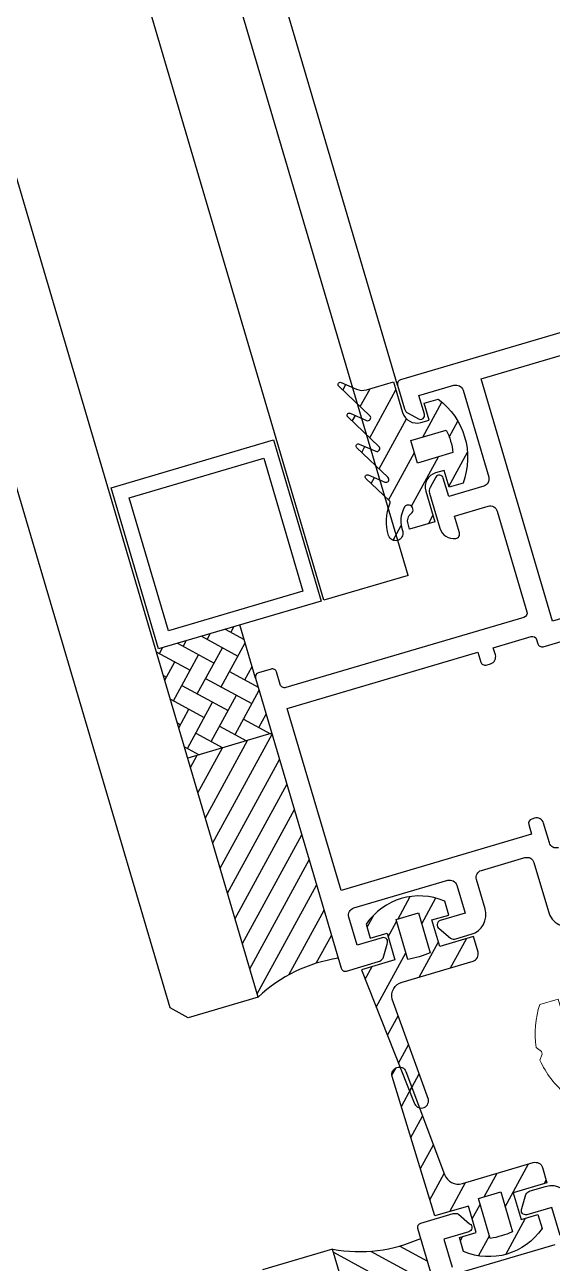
# Model space of a CAD drawing. Header units: millimetres. Extents: x 62878 to 70819, y -67946 to -61850.
# Drawn here: x 63635.52 to 63639.13, y -65456.36 to -65447.88 of the extents above; entities that cross this region are included whole.
import ezdxf

# ---------------------------------------------------------------- set-up
doc = ezdxf.new("R2010")
doc.units = ezdxf.units.MM
doc.layers.add('DOGRAMA', color=171, linetype='Continuous', lineweight=0)
doc.layers.add('DOĞRAMA-yeni', color=40, linetype='Continuous')
pattern_1 = [(61.42665841833924, (63682.0087451859, -65556.89228435309), (0.1394151397588898, -0.07592747398675415), [])]

# ---------------------------------------------------------------- blocks, each defined once
blk = doc.blocks.new('a2we')
at = {"lineweight": 5, "ltscale": 0.5}
for p, q in [((-196.0144480926461, -415.2868589025547), (-196.5925912144022, -417.2488821181558)), ((-196.0144480926461, -415.2868589025547), (-195.4639709594615, -417.7110762494052)), ((-197.5747968978259, -417.6063757508618), (-196.5747276986959, -417.2423803302317)), ((-196.5747276986959, -417.2423803302317), (-194.1582851917165, -418.2620245979042)), ((-194.1582851917165, -418.2620245979042), (-197.5747968978259, -417.6063757508618)), ((-195.1583543907882, -418.6260200186506), (-197.5747968978259, -417.6063757508618)), ((-196.8896500078097, -417.895480952812), (-197.0961171580722, -418.3448917148726)), ((-197.1143788935161, -419.7428166739272), (-197.1143788935161, -418.4283854465556)), ((-194.1582851917165, -418.2620245979042), (-195.1583543907882, -418.6260200186506)), ((-195.1583543907882, -418.6260200186506), (-194.9264251741961, -419.2953524503964)), ((-198.1144480926461, -420.1068120946153), (-197.1143788935161, -419.7428166739268)), ((-197.1143788935161, -419.7428166739268), (-193.9153324771005, -421.0399975355008)), ((-197.1143788935161, -419.7428166739268), (-193.9153324771005, -421.0399975355008)), ((-194.9154016761394, -420.634479622855), (-194.9154016761394, -419.3608343693425)), ((-194.9154016761721, -421.4039929561312), (-198.1144480926461, -420.1068120946153)), ((-193.9153324771005, -421.0399975355008), (-198.1144480926461, -420.1068120946153)), ((-197.1143788935161, -422.2969096404012), (-197.1143788935162, -420.512330007273)), ((-193.9153324771005, -421.0399975355008), (-194.9154016761721, -421.4039929561312)), ((-194.9154016761721, -423.1885725893157), (-194.9154016761721, -421.4039929561312)), ((-198.1144480926461, -422.6609050610894), (-197.1143788935161, -422.2969096404012)), ((-197.1143788935161, -422.2969096404012), (-193.9153324771005, -423.594090501975)), ((-197.1143788935161, -422.2969096404012), (-193.9153324771005, -423.594090501975)), ((-194.9154016761721, -423.9580859226053), (-198.1144480926461, -422.6609050610894)), ((-193.9153324771005, -423.594090501975), (-198.1144480926461, -422.6609050610894)), ((-197.1143788935161, -424.8510026068752), (-197.1143788935162, -423.0664229737469)), ((-193.9153324771005, -423.594090501975), (-194.9154016761721, -423.9580859226053)), ((-194.9154016761721, -425.7426655557898), (-194.9154016761721, -423.9580859226053)), ((-198.1144480926461, -425.2149980275636), (-197.1143788935161, -424.8510026068752)), ((-197.1143788935161, -424.8510026068752), (-193.9153324771005, -426.1481834684492)), ((-197.1143788935161, -424.8510026068752), (-193.9153324771005, -426.1481834684492)), ((-194.9154016761721, -426.5121788890793), (-198.1144480926461, -425.2149980275636)), ((-193.9153324771005, -426.1481834684492), (-198.1144480926461, -425.2149980275636)), ((-197.1143788935161, -427.3050955733496), (-197.1143788935162, -425.6205159402211)), ((-193.9153324771005, -426.1481834684492), (-194.9154016761721, -426.5121788890793)), ((-194.9154016761721, -428.1967585222638), (-194.9154016761721, -426.5121788890793)), ((-198.1144480926461, -427.669090994038), (-197.1143788935161, -427.3050955733496)), ((-197.1143788935161, -427.3050955733496), (-193.9153324771005, -428.6022764349236)), ((-197.1143788935161, -427.3050955733496), (-193.9153324771005, -428.6022764349236)), ((-194.9154016761721, -428.9662718555534), (-198.1144480926461, -427.669090994038)), ((-193.9153324771005, -428.6022764349236), (-198.1144480926461, -427.669090994038)), ((-197.1143788935161, -429.5591885398237), (-197.1143788935161, -428.0237477951896)), ((-193.9153324771005, -428.6022764349236), (-194.9154016761721, -428.9662718555534)), ((-194.9154016761721, -430.450851488738), (-194.9154016761721, -428.9662718555534)), ((-198.1144480926461, -429.9231839605702), (-197.1143788935161, -429.5591885398237)), ((-194.9154016761721, -431.2203648220857), (-198.1144480926461, -429.9231839605702)), ((-193.9153324771005, -430.8563694013976), (-198.1144480926461, -429.9231839605702)), ((-197.1143788935161, -429.5591885398237), (-193.9153324771005, -430.8563694013976)), ((-197.1143788935161, -429.5591885398237), (-193.9153324771005, -430.8563694013976)), ((-197.1143788935161, -431.8132815063559), (-197.1143788935161, -430.2778407616635)), ((-193.9153324771005, -430.8563694013976), (-194.9154016761721, -431.2203648220857)), ((-194.9154016761721, -432.7049444552304), (-194.9154016761721, -431.2203648220857)), ((-198.1144480926461, -432.177276926986), (-197.1143788935161, -431.8132815063559)), ((-194.9154016761721, -433.4744577885599), (-198.1144480926461, -432.177276926986)), ((-193.9153324771005, -433.1104623678716), (-198.1144480926461, -432.177276926986)), ((-197.1143788935161, -431.8132815063559), (-193.9153324771005, -433.1104623678716)), ((-197.1143788935161, -431.8132815063559), (-193.9153324771005, -433.1104623678716)), ((-197.1143788935161, -434.0673744728301), (-197.1143788935161, -432.5319337281958)), ((-193.9153324771005, -433.1104623678716), (-194.9154016761721, -433.4744577885599)), ((-198.1144480926461, -434.4313698935184), (-197.1143788935161, -434.0673744728301)), ((-197.1143788935161, -434.0673744728301), (-193.9153324771005, -435.364555334404)), ((-197.1143788935161, -434.0673744728301), (-193.9153324771005, -435.364555334404)), ((-194.9154016761721, -434.9590374217446), (-194.9154016761721, -433.4744577885599)), ((-194.9154016761721, -435.7285507550341), (-198.1144480926461, -434.4313698935184)), ((-193.9153324771005, -435.364555334404), (-198.1144480926461, -434.4313698935184)), ((-197.1143788935161, -436.3642339800811), (-197.1143788935161, -434.7860266946118)), ((-193.9153324771005, -435.364555334404), (-194.9154016761721, -435.7285507550341)), ((-194.9154016761721, -437.2558969289955), (-194.9154016761721, -435.7285507550341)), ((-198.1144480926461, -436.7282294008277), (-197.1143788935161, -436.3642339800811)), ((-194.9154016761721, -438.0254102623434), (-198.1144480926461, -436.7282294008277)), ((-193.9153324771005, -437.6614148416551), (-198.1144480926461, -436.7282294008277)), ((-197.1143788935161, -436.3642339800811), (-193.9153324771005, -437.6614148416551)), ((-197.1143788935161, -436.3642339800811), (-193.9153324771005, -437.6614148416551)), ((-197.1143788935161, -438.6610934873901), (-197.1143788935161, -437.1337473134849)), ((-193.9153324771005, -437.6614148416551), (-194.9154016761721, -438.0254102623434)), ((-194.9154016761721, -439.5527564362646), (-194.9154016761721, -438.0254102623434)), ((-198.1144480926461, -439.0250889080787), (-197.1143788935161, -438.6610934873901)), ((-194.9154016761721, -440.3222697695944), (-198.1144480926461, -439.0250889080787)), ((-193.9153324771005, -439.9582743489061), (-198.1144480926461, -439.0250889080787)), ((-197.1143788935161, -438.6610934873901), (-193.9153324771005, -439.9582743489061)), ((-197.1143788935161, -438.6610934873901), (-193.9153324771005, -439.9582743489061)), ((-197.1143788935161, -440.9579529946993), (-197.1143788935161, -439.430606820736)), ((-193.9153324771005, -439.9582743489061), (-194.9154016761721, -440.3222697695944)), ((-198.1144480926461, -441.3219484153295), (-197.1143788935161, -440.9579529946993)), ((-197.1143788935161, -440.9579529946993), (-193.9153324771005, -442.2551338562151)), ((-194.9154016761721, -441.849615943574), (-194.9154016761721, -440.3222697695944)), ((-194.9154016761721, -442.6191292769035), (-198.1144480926461, -441.3219484153295)), ((-193.9153324771005, -442.2551338562151), (-198.1144480926461, -441.3219484153295)), ((-197.1143788935161, -443.2537258831643), (-197.1143788935161, -441.7274663280053)), ((-193.9153324771005, -442.2551338562151), (-194.9154016761721, -442.6191292769035)), ((-194.9154016761721, -444.1453888320787), (-194.9154016761721, -442.6191292769035)), ((-198.1144480926461, -443.6177213039109), (-197.1143788935161, -443.2537258831643)), ((-194.9154016761721, -444.9149021654266), (-198.1144480926461, -443.6177213039109)), ((-193.9153324771005, -444.5509067447383), (-198.1144480926461, -443.6177213039109)), ((-197.1143788935161, -443.2537258831643), (-193.9153324771005, -444.5509067447383)), ((-197.1143788935161, -445.5538642814245), (-197.1143788935161, -444.0232392165685)), ((-193.9153324771005, -444.5509067447383), (-194.9154016761721, -444.9149021654266)), ((-194.9154016761721, -446.4455272302989), (-194.9154016761721, -444.9149021654266)), ((-198.1144480926461, -445.9178597020545), (-197.1143788935161, -445.5538642814245)), ((-193.9153324771005, -446.8510451429402), (-198.1144480926461, -445.9178597020545)), ((-194.9154016761721, -447.2150405636282), (-198.1144480926461, -445.9178597020545)), ((-197.1143788935161, -445.5538642814245), (-193.9153324771005, -446.8510451429402)), ((-197.1143788935161, -445.5538642814245), (-193.9153324771005, -446.8510451429402)), ((-197.1143788935161, -447.8540026795677), (-197.1143788935161, -446.3233776147298)), ((-193.9153324771005, -446.8510451429402), (-194.9154016761721, -447.2150405636282)), ((-197.1143788935161, -447.8540026795677), (-198.1144480926461, -448.2179981003141)), ((-193.9153324771005, -449.1511835411412), (-197.1143788935161, -447.8540026795677)), ((-194.9154016761721, -448.7456656284821), (-194.9154016761721, -447.2150405636282)), ((-194.9154016761721, -449.5151789618299), (-198.1144480926461, -448.2179981003141)), ((-198.1144480926461, -448.2179981003141), (-193.9153324771005, -449.1511835411412)), ((-197.1143788935161, -450.1541410778275), (-197.1143788935161, -448.6235160129718)), ((-193.9153324770423, -449.1511835411412), (-194.9154016761721, -449.5151789618299)), ((-194.9154016761723, -451.0458040266858), (-194.9154016761721, -449.5151789618299)), ((-198.1144480926461, -450.5181364984577), (-197.1143788935161, -450.1541410778275)), ((-197.1143788935161, -450.1541410778275), (-193.9153324770423, -451.4513219393434)), ((-194.9154016761721, -451.8153173600317), (-198.1144480926461, -450.5181364984577)), ((-193.9153324770423, -451.4513219393434), (-198.1144480926461, -450.5181364984577)), ((-197.1143788935161, -453.2868589025547), (-197.1143788935162, -450.9236544111328)), ((-193.9153324770423, -451.4513219393434), (-194.9154016761721, -451.8153173600317)), ((-194.9154016761721, -453.2868589025547), (-194.9154016761721, -451.8153173600317)), ((-192.7980524524961, -453.2868589025547), (-199.230843732796, -453.2868589025547)), ((-199.230843732796, -454.5827171301502), (-199.230843732796, -453.2868589025547)), ((-192.7980524524961, -454.5827171301502), (-192.7980524524961, -453.2868589025547))]:
    blk.add_line(p, q, dxfattribs=at)
blk.add_lwpolyline([(-196.4690204826777, -455.6637351848848), (-196.1125089353335, -455.3998333582319), (-195.9163872499585, -455.3998333582319), (-195.5598757026143, -455.6637351848848)], dxfattribs=at)
for centre, radius, start, end in [((-196.9143788935627, -418.4283854465556), 0.2, 155.3251238657465, 180), ((-195.115401676151, -419.3608343693425), 0.2, 0, 19.11162363728389), ((-195.6603624057317, -449.5292358589606), 6.187568978619671, 234.757305859688, 262.4904896380407), ((-196.3685337795604, -449.5292358589606), 6.187568978619673, 277.5095103619591, 305.2426941403116)]:
    blk.add_arc(centre, radius, start, end, dxfattribs=at)

msp = doc.modelspace()

# ---------------------------------------------------------------- hatches: boundary and pattern name
at = {"layer": 'DOGRAMA', "lineweight": -2}
h = msp.add_hatch(dxfattribs=at)
h.set_pattern_fill('ANSI31', color=256, scale=0.05, angle=433.5057849383392, style=0)
h.set_pattern_definition(pattern_1)
edge = h.paths.add_edge_path(flags=16)
edge.add_arc((63638.05481520439, -65450.84668726745), 0.3999999999295399, 4.889699378849514, 27.96361744452861, ccw=False)
edge.add_line((63638.45335945885, -65450.81259214783), (63638.21172377664, -65450.88383157954))
edge.add_line((63638.21172377664, -65450.88383157954), (63638.16647773299, -65450.73036237898))
edge.add_line((63638.16647773299, -65450.73036237898), (63638.40811341517, -65450.65912294727))
edge = h.paths.add_edge_path()
edge.add_arc((63638.05481520433, -65450.8466872675), 0.5000000000078614, -20.44323922906699, 53.296556062780894, ccw=False)
edge.add_line((63638.52332453775, -65451.02132690935), (63638.42740628739, -65451.04960568667))
edge.add_line((63638.42740628739, -65451.04960568667), (63638.39347175459, -65450.93450378621))
edge.add_line((63638.39347175459, -65450.93450378621), (63638.33592080438, -65450.95147105261))
edge.add_arc((63638.36419958171, -65451.04738930298), 0.1000000000001509, 106.4266584236094, 196.4266584236094)
edge.add_line((63638.26828133134, -65451.0756680803), (63638.3304946414, -65451.28668823109))
edge.add_line((63638.3304946414, -65451.28668823109), (63638.15784179075, -65451.33759003029))
edge.add_line((63638.15784179075, -65451.33759003029), (63638.14667750072, -65451.29972208587))
edge.add_arc((63638.20902436345, -65451.28134088062), 0.064999999990771, 128.0173229005277, 196.4266584150006, ccw=False)
edge.add_arc((63638.14885747278, -65451.20437874614), 0.0326894307357409, 308.0173229350045, 501.8569375627731)
edge.add_arc((63638.296592401, -65451.28227718069), 0.1992591642383968, 150.5104368984379, 200.7763440591119)
edge.add_arc((63638.06194748633, -65451.36583258788), 0.05002797727217808, -162.60118294773702, 14.912053347696201, ccw=False)
edge.add_arc((63638.32281246761, -65451.28427473185), 0.3233450412197454, 158.040995532149, 197.367305687083, ccw=False)
edge.add_arc((63638.0043765423, -65451.15588322585), 0.02000000001554059, 338.0409955453142, 406.4266584082554)
edge.add_line((63638.01816219289, -65451.14139337289), (63637.8587460404, -65450.98972479615))
edge.add_arc((63637.86908527832, -65450.97885740644), 0.01499999999522897, 66.42665846013938, 226.4266584540489, ccw=False)
edge.add_line((63637.8750841177, -65450.96510917289), (63637.98793293695, -65451.0143490945))
edge.add_arc((63637.99593138947, -65450.99601811644), 0.01999999999328864, 246.4266584402239, 406.4266584248247)
edge.add_line((63638.00971704003, -65450.9815282635), (63637.79653273029, -65450.77870464536))
edge.add_arc((63637.80687196821, -65450.76783725563), 0.01500000001078692, 66.426658456896, 226.4266584722269, ccw=False)
edge.add_line((63637.8128708076, -65450.75408902207), (63637.92571962681, -65450.80332894369))
edge.add_arc((63637.93371807937, -65450.78499796564), 0.01999999998783143, 246.4266583196927, 406.4266583364181)
edge.add_line((63637.94750372995, -65450.77050811272), (63637.73431942016, -65450.56768449453))
edge.add_arc((63637.74465865811, -65450.55681710482), 0.01500000001001836, 66.42665839483561, 226.4266583543515, ccw=False)
edge.add_line((63637.75065749751, -65450.54306887127), (63637.86350631677, -65450.5923087929))
edge.add_arc((63637.87150476929, -65450.57397781483), 0.01999999999328864, 246.4266584402239, 406.4266584248247)
edge.add_line((63637.88529041985, -65450.55948796189), (63637.67210611008, -65450.35666434372))
edge.add_arc((63637.68244534801, -65450.345796954), 0.01500000001053073, 66.42665844253781, 226.4266584329351, ccw=False)
edge.add_line((63637.68844418741, -65450.33204872043), (63637.79373524048, -65450.37799092206))
edge.add_arc((63637.83372750317, -65450.28633603167), 0.1000000000413736, 246.426658404376, 286.4266584033612)
edge.add_line((63637.86200628048, -65450.38225428209), (63638.04770686826, -65450.32750572747))
edge.add_line((63638.04770686826, -65450.32750572747), (63638.10992017834, -65450.53852587823))
edge.add_arc((63638.20583842871, -65450.5102471009), 0.1000000000022085, 196.426658427608, 286.4266584264291)
edge.add_line((63638.23411720604, -65450.60616535127), (63638.29166815626, -65450.5891980849))
edge.add_line((63638.29166815626, -65450.5891980849), (63638.25773362346, -65450.47409618445))
edge.add_line((63638.25773362346, -65450.47409618445), (63638.35365187386, -65450.44581740713))
h = msp.add_hatch(dxfattribs=at)
h.set_pattern_fill('AR-HBONE', color=256, scale=0.03, angle=433.5057849383392, style=0)
h.set_pattern_definition([(331.4266584183393, (63670.18562038919, -65437.9056057509), (0.1627786686581245, 0.04799067648917342), [0.359999999999998, -0.1199999999999995]), (61.42665841833924, (63670.29100506181, -65437.96299974699), (0.1627786686581245, 0.04799067648917342), [0.359999999999998, -0.1199999999999996])])
h.paths.add_polyline_path([(63637.06643781121, -65452.23276451243), (63636.99574086791, -65451.99296888649), (63636.42023136572, -65452.1626415504), (63636.63896143961, -65452.90454795427), (63637.2144709417, -65452.73487529036)])
h = msp.add_hatch(dxfattribs=at)
h.set_pattern_fill('ANSI31', color=256, scale=0.03999999999999999, angle=433.5057849383392, style=0)
h.set_pattern_definition([(61.42665841833924, (63687.74933698103, -65576.36368917761), (0.1115321118071118, -0.06074197918940329), [])])
h.paths.add_polyline_path([(63637.26629051085, -65453.0078871791, 0.4142135623420975), (63637.30044469346, -65453.02648803421), (63637.66877576802, -65454.27582324522, 0.1532309010706403), (63637.12154504313, -65454.54141415945), (63636.71715852756, -65453.16978317923)])
h.paths.add_polyline_path([(63637.2144709417, -65452.73487529036), (63637.28489136596, -65452.9737329965, 0.4142135623575963), (63637.26629051085, -65453.0078871791), (63636.71715852756, -65453.16978317923), (63636.63896143961, -65452.90454795427)])
h = msp.add_hatch(dxfattribs=at)
h.set_pattern_fill('ANSI31', color=256, scale=0.05, angle=433.5057849383392, style=0)
h.set_pattern_definition(pattern_1)
edge = h.paths.add_edge_path(flags=16)
edge.add_arc((63638.03456647367, -65453.62466370964), 0.6682513994679053, 279.5509792097253, 293.30233763991384, ccw=False)
edge.add_line((63638.14544614928, -65454.28365204825), (63638.06479674443, -65454.01009885583))
edge.add_line((63638.06479674443, -65454.01009885583), (63638.21826594501, -65453.96485281212))
edge.add_line((63638.21826594501, -65453.96485281212), (63638.29891534991, -65454.23840600452))
edge = h.paths.add_edge_path()
edge.add_line((63638.62585668424, -65454.23344259203), (63638.59475002922, -65454.12793251664))
edge.add_line((63638.59475002922, -65454.12793251664), (63638.36454622829, -65454.1958015822))
edge.add_line((63638.36454622829, -65454.1958015822), (63638.31081655145, -65454.0135569065))
edge.add_line((63638.31081655145, -65454.0135569065), (63638.4259184519, -65453.97962237371))
edge.add_line((63638.4259184519, -65453.97962237371), (63638.39763967459, -65453.88370412333))
edge.add_arc((63638.22578199198, -65454.2909251161), 0.4420000000173274, 67.11901030388934, 145.7343065359912)
edge.add_line((63637.86049747252, -65454.04206527633), (63637.88877624984, -65454.1379835267))
edge.add_line((63637.88877624984, -65454.1379835267), (63638.00387815027, -65454.10404899392))
edge.add_line((63638.00387815027, -65454.10404899392), (63638.05760782716, -65454.2862936696))
edge.add_line((63638.05760782716, -65454.2862936696), (63637.82740402628, -65454.35416273518))
edge.add_line((63637.82740402628, -65454.35416273518), (63638.18945124864, -65455.26602275278))
edge.add_arc((63638.23741037383, -65455.25188336412), 0.05000000001157269, 196.4266584240713, 369.7168216158004)
edge.add_line((63638.28669307181, -65455.24344442574), (63638.03742445338, -65454.55680796401))
edge.add_arc((63638.13491926919, -65454.53456474272), 0.1000000000169092, 106.42665840807669, 192.851928839621, ccw=False)
edge.add_line((63638.10664049189, -65454.43864649233), (63638.59203694772, -65454.29554110589))
edge.add_arc((63638.57789755904, -65454.2475819807), 0.05000000001363024, 286.4266584320687, 376.4266584320687)
h = msp.add_hatch(dxfattribs=at)
h.set_pattern_fill('ANSI31', color=256, scale=0.05, angle=433.5057849383392, style=0)
h.set_pattern_definition(pattern_1)
edge = h.paths.add_edge_path(flags=16)
edge.add_arc((63638.59813091682, -65455.53620729432), 0.6682513991995808, 279.5509792161195, 293.30233764642674, ccw=False)
edge.add_line((63638.70901059247, -65456.19519563265), (63638.62836118753, -65455.92164244024))
edge.add_line((63638.62836118753, -65455.92164244024), (63638.78183038813, -65455.87639639655))
edge.add_line((63638.78183038813, -65455.87639639655), (63638.86247979303, -65456.14994958891))
edge = h.paths.add_edge_path()
edge.add_line((63639.06614576745, -65455.70916970882), (63639.09725242251, -65455.81467978422))
edge.add_line((63639.09725242251, -65455.81467978422), (63638.86704862164, -65455.88254884978))
edge.add_line((63638.86704862164, -65455.88254884978), (63638.92077829854, -65456.06479352548))
edge.add_line((63638.92077829854, -65456.06479352548), (63639.03588019896, -65456.03085899272))
edge.add_line((63639.03588019896, -65456.03085899272), (63639.06415897626, -65456.12677724309))
edge.add_arc((63638.69887445682, -65455.8779174033), 0.4420000000072744, 247.1190103001823, 325.73430653205963, ccw=False)
edge.add_line((63638.52701677419, -65456.28513839604), (63638.4987379969, -65456.18922014569))
edge.add_line((63638.4987379969, -65456.18922014569), (63638.61383989733, -65456.15528561291))
edge.add_line((63638.61383989733, -65456.15528561291), (63638.56011022045, -65455.9730409372))
edge.add_line((63638.56011022045, -65455.9730409372), (63638.32990641957, -65456.04091000278))
edge.add_line((63638.32990641957, -65456.04091000278), (63638.03863516804, -65455.08480499878))
edge.add_arc((63638.08659429323, -65455.07066561012), 0.05000000000253616, 23.136495220401002, 196.4266584184318, ccw=False)
edge.add_line((63638.13257286359, -65455.05101946372), (63638.39640358689, -65455.75674139909))
edge.add_arc((63638.4903720204, -65455.72253710835), 0.1000000000077292, 200.0013879979842, 286.4266584304278)
edge.add_line((63638.51865079774, -65455.81845535872), (63639.00404725361, -65455.6753499723))
edge.add_arc((63639.01818664227, -65455.72330909748), 0.04999999999555719, 16.42665842078958, 106.42665842078961, ccw=False)
h = msp.add_hatch(dxfattribs=at)
h.set_pattern_fill('ANSI31', color=256, scale=0.03999999999999999, angle=433.5057849383392, style=0)
h.set_pattern_definition([(331.4266584183393, (63614.07366830956, -65326.46458092998), (0.06074197918940329, 0.1115321118071118), [])])
h.paths.add_polyline_path([(63638.58408153377, -65457.47767764622, -0.4142135623420975), (63638.60268238887, -65457.4435234636), (63638.23435131431, -65456.19418825257, -0.1532309010706403), (63637.63056303489, -65456.26794266612), (63638.03494955047, -65457.63957364633)])
h.paths.add_polyline_path([(63638.68865614066, -65457.73513620743), (63638.6182357164, -65457.49627850132, -0.4142135623575963), (63638.58408153377, -65457.47767764622), (63638.03494955047, -65457.63957364633), (63638.11314663848, -65457.90480887135)])

# ---------------------------------------------------------------- linework, layer by layer
for p, q in [((63637.12154504313, -65454.54141415948), (63611.23703876053, -65366.74424646371)), ((63636.51775676363, -65454.61516857303), (63610.68980803566, -65367.00983737793)), ((63638.14675987236, -65451.65362355868), (63613.66488094455, -65368.61400108109)), ((63637.57125037014, -65451.82329622259), (63613.08937144245, -65368.78367374497)), ((63638.07537415153, -65450.35062544707), (63614.3117761676, -65369.74732652884)), ((63638.14675987236, -65451.65362355868), (63637.57125037014, -65451.82329622259)), ((63637.10320022172, -65452.35745823786), (63636.99574086793, -65451.99296888651)), ((63637.2144709417, -65452.73487529036), (63636.63896143961, -65452.90454795427)), ((63637.2144709417, -65452.73487529036), (63636.63896143961, -65452.90454795427)), ((63637.12154504313, -65454.54141415945), (63636.64195379131, -65454.68280804603)), ((63636.64195379134, -65454.68280804604), (63636.51775676363, -65454.61516857303))]:
    msp.add_line(p, q, dxfattribs=at)
at = {"layer": 'DOGRAMA', "lineweight": -2, "ltscale": 0.5}
for points in [[(63641.17464183023, -65449.4056175869), (63638.09566599343, -65450.31336633877, 0.4142135623730951), (63638.07537415153, -65450.35062544707), (63638.12324729365, -65450.51300545315, 0.1991096956269791), (63638.14729586512, -65450.54276971375), (63638.2181751088, -65450.58137156103, 0.6680969080520953), (63638.25882868461, -65450.54853491724), (63638.22158270702, -65450.42220098969), (63638.46137833291, -65450.3515040464, -0.4142135623730951), (63638.52347684679, -65450.38532378293), (63638.69880526614, -65450.98001693521, -0.4142135623730951), (63638.66498552961, -65451.04211544905), (63638.42518990373, -65451.11281239233), (63638.38794109818, -65450.98646887293, 0.6680969080520438), (63638.33597601146, -65450.98093821657), (63638.29737416418, -65451.05181746026, 0.1989616347782854), (63638.29332151615, -65451.08987699445), (63638.36402128737, -65451.32968221221, 0.3728392455561729), (63638.47422509225, -65451.40037575753, 0.4568501953068724), (63638.49871472471, -65451.36219984329), (63638.46478019191, -65451.24709794285), (63638.69498399283, -65451.17922887728, -0.4142135623730951), (63638.75708250667, -65451.21304861382), (63638.96068970332, -65451.90366001644, -0.4142135623730951), (63638.94039786139, -65451.94091912475), (63637.30978760517, -65452.42165833915, -0.4142135623730951), (63637.2725284969, -65452.4013664972), (63637.24707759724, -65452.31504007189, 0.4142135623730951), (63637.20981848898, -65452.29474822998), (63637.12349206364, -65452.32019912956, 0.4142135623730951), (63637.10320022172, -65452.35745823786), (63637.68857091218, -65454.34296602047, 0.4142135623730951), (63637.72583002044, -65454.36325786238), (63637.94576097674, -65454.29841745387, 0.1989616347783402), (63637.9755348292, -65454.27436605452), (63638.00367120674, -65454.17835030865, 0.6680475602943508), (63637.9688357921, -65454.13523132917), (63637.79851375495, -65454.18544595406), (63637.74195620031, -65453.99360945333, -0.4142135623730951), (63637.77577593683, -65453.93151093947), (63638.41842821427, -65453.74204313148, -0.4142135623730951), (63638.48052672815, -65453.77586286799), (63638.53708428279, -65453.9676993687), (63638.36676224559, -65454.01791399362, 0.6680475602943992), (63638.36088995473, -65454.07303448614), (63638.43662345055, -65454.13842714411, 0.1991096956271691), (63638.47467339288, -65454.14248261999), (63638.57950244874, -65454.11157674427, 0.4142135623730951), (63638.674197711, -65453.93770090552), (63638.61481227866, -65453.73627257973, -0.4142135623730951), (63638.64863201518, -65453.67417406589), (63638.94597859131, -65453.58650985622, -0.4142135623730951), (63639.00807710515, -65453.62032959277), (63639.10705282576, -65453.95604346904, 0.4142135623730951), (63639.2933483673, -65454.05750267862)], [(63641.40810153087, -65449.53718026828, -0.2621398995659221), (63641.6613414181, -65449.78340524042), (63642.03744915642, -65451.05911797028, -0.4142135623730951), (63642.0036294199, -65451.12121648414), (63641.85016021931, -65451.16646252784), (63641.83602083065, -65451.11850340267, 0.4142135623730951), (63641.77392231677, -65451.08468366615), (63641.75473866675, -65451.0903394216, 0.4142135623730951), (63641.73444682481, -65451.1275985299), (63641.75424196895, -65451.19474130515), (63639.13567373393, -65451.96675192589), (63638.64645088635, -65450.30736619455), (63641.26501912141, -65449.53535557381), (63641.28481426551, -65449.60249834906, 0.4142135623730951), (63641.32207337381, -65449.622790191), (63641.34125702389, -65449.61713443551, 0.3618128521052944), (63641.37684466344, -65449.56395777578)], [(63639.18749616105, -65456.17381912719), (63639.13093860642, -65455.98198262646), (63638.96061656922, -65456.03219725132, -0.6680475602943992), (63638.92578115466, -65455.98907827189), (63638.95392712399, -65455.89305969809, -0.1991096956271691), (63638.98369138459, -65455.86901112662), (63639.08852044045, -65455.83810525089, -0.4142135623730951), (63639.26239627919, -65455.93280051318)], [(63638.79992686067, -65458.11255325994), (63638.21455617024, -65456.12704547732, -0.4142135623730951), (63638.23484801219, -65456.08978636902), (63638.45477896847, -65456.02494596048, -0.1989616347783402), (63638.49283850265, -65456.02899860853), (63638.56856240663, -65456.09439409435, -0.6680475602943508), (63638.56269011576, -65456.14951458691), (63638.39236807859, -65456.19972921179), (63638.44892563322, -65456.39156571253, 0.4142135623730951)], [(63638.51102414702, -65456.42538544905), (63639.15367642454, -65456.23591764102, 0.4142135623730951)]]:
    msp.add_lwpolyline(points, format="xyb", dxfattribs=at)
at = {"layer": 'DOGRAMA', "lineweight": -2}
for points in [[(63638.35365187386, -65450.44581740713, -0.3333333333332296), (63638.52332453775, -65451.02132690935), (63638.42740628739, -65451.04960568667), (63638.39347175459, -65450.93450378621), (63638.33592080438, -65450.95147105261, 0.4142135623730951), (63638.26828133134, -65451.0756680803), (63638.3304946414, -65451.28668823109), (63638.15784179075, -65451.33759003029), (63638.14667750072, -65451.29972208587, -0.3076847592325949), (63638.16899088324, -65451.23013228309, 1.128701775595035), (63638.12314818196, -65451.18418886632, 0.2229122392588673), (63638.11029061962, -65451.35295858409, -0.9785310008372164), (63638.014208464, -65451.3807920082, -0.1732976222504512), (63638.02292557534, -65451.16336208767, 0.3075716929246892), (63638.01816219289, -65451.14139337289), (63637.8587460404, -65450.98972479615, -0.8390996311771624), (63637.8750841177, -65450.96510917289), (63637.98793293695, -65451.0143490945, 0.8390996311772869), (63638.00971704003, -65450.9815282635), (63637.79653273029, -65450.77870464536, -0.8390996311771624), (63637.8128708076, -65450.75408902207), (63637.92571962681, -65450.80332894369, 0.839099631177325), (63637.94750372995, -65450.77050811272), (63637.73431942016, -65450.56768449453, -0.8390996311769768), (63637.75065749751, -65450.54306887127), (63637.86350631677, -65450.5923087929, 0.8390996311770358), (63637.88529041985, -65450.55948796189), (63637.67210611008, -65450.35666434372, -0.8390996311781366), (63637.68844418741, -65450.33204872043), (63637.79373524048, -65450.37799092206, 0.1763269807084491), (63637.86200628048, -65450.38225428209), (63638.04770686826, -65450.32750572747), (63638.10992017834, -65450.53852587823, 0.4142135623728453), (63638.23411720604, -65450.60616535127), (63638.29166815626, -65450.5891980849), (63638.25773362346, -65450.47409618445)], [(63638.40811341517, -65450.65912294727, -0.1010205144335734), (63638.45335945885, -65450.81259214783), (63638.21172377664, -65450.88383157954), (63638.16647773299, -65450.73036237898)], [(63638.40811341517, -65450.65912294727, -0.1010205144335734), (63638.45335945885, -65450.81259214783), (63638.2117237767, -65450.88383157954), (63638.16647773299, -65450.73036237898)], [(63638.62585668424, -65454.23344259203), (63638.59475002922, -65454.12793251664), (63638.36454622829, -65454.1958015822), (63638.31081655145, -65454.0135569065), (63638.4259184519, -65453.97962237371), (63638.39763967459, -65453.88370412333, 0.3571428571427583), (63637.86049747252, -65454.04206527633), (63637.88877624984, -65454.1379835267), (63638.00387815027, -65454.10404899392), (63638.05760782716, -65454.2862936696), (63637.82740402628, -65454.35416273518), (63638.18945124864, -65455.26602275278, 0.9430953754055073), (63638.28669307181, -65455.24344442574), (63638.03742445338, -65454.55680796401, -0.3960555621610378), (63638.10664049189, -65454.43864649233), (63638.59203694772, -65454.29554110589, 0.4142135623731011)], [(63638.29891534991, -65454.23840600452, -0.0600737299861167), (63638.14544614928, -65454.28365204825), (63638.06479674443, -65454.01009885583), (63638.21826594501, -65453.96485281212)], [(63639.06614576745, -65455.70916970882), (63639.09725242251, -65455.81467978422), (63638.86704862164, -65455.88254884978), (63638.92077829854, -65456.06479352548), (63639.03588019896, -65456.03085899272), (63639.06415897626, -65456.12677724309, -0.3571428571427583), (63638.52701677419, -65456.28513839604), (63638.4987379969, -65456.18922014569), (63638.61383989733, -65456.15528561291), (63638.56011022045, -65455.9730409372), (63638.32990641957, -65456.04091000278), (63638.03863516804, -65455.08480499878, -0.9430953754055073), (63638.13257286359, -65455.05101946372), (63638.39640358689, -65455.75674139909, 0.3960555621610378), (63638.51865079774, -65455.81845535872), (63639.00404725361, -65455.6753499723, -0.4142135623731011)], [(63638.86247979303, -65456.14994958891, -0.0600737299861167), (63638.70901059247, -65456.19519563265), (63638.62836118753, -65455.92164244024), (63638.78183038813, -65455.87639639655)]]:
    msp.add_lwpolyline(points, format="xyb", close=True, dxfattribs=at)
for points in [[(63636.4394150158, -65452.15698579492), (63636.11420907668, -65451.05392591572), (63637.22686078095, -65450.72589209885), (63637.55206672007, -65451.82895197807)], [(63636.50705448885, -65452.03278876725), (63636.23840610435, -65451.12156538876), (63637.15922130788, -65450.85008912651), (63637.42786969239, -65451.76131250501)]]:
    msp.add_lwpolyline(points, close=True, dxfattribs=at)
at = {"layer": 'DOGRAMA', "linetype": 'ByBlock', "lineweight": -2}
msp.add_lwpolyline([(63639.17618239221, -65453.51864079069, -0.4142135623730951), (63639.11408387834, -65453.48482105412), (63639.07449359009, -65453.35053550363, 0.4142135623730951), (63639.01239507626, -65453.3167157671), (63638.9932114262, -65453.32237152258, 0.4142135623730951), (63638.97291958428, -65453.35963063086), (63638.99271472843, -65453.42677340613), (63637.68822652339, -65453.81136477762), (63637.32060241831, -65452.56442752284), (63638.6250906233, -65452.17983615136), (63638.64488576737, -65452.24697892659, 0.4142135623730951), (63638.68214487573, -65452.2672707685), (63638.71092035081, -65452.25878713533, 0.4142135623730951), (63638.74474008737, -65452.19668862148), (63638.73060069871, -65452.14872949632), (63638.98957997465, -65452.07237679753, -0.4142135623730951), (63639.026839083, -65452.09266863947), (63639.03532271616, -65452.12144411457, 0.4142135623730951), (63639.07258182449, -65452.14173595649), (63639.41788752583, -65452.03993235815, -0.4142135623730951)], format="xyb", dxfattribs=at)
at = {"layer": 'DOGRAMA', "lineweight": -2}
for centre, start, end in [((63637.81830435867, -65455.28047598264), 98.46553511375126, 133.3124261373018), ((63637.81495039094, -65455.26909972294), 259.5408907001681, 294.3877817226763)]:
    msp.add_arc(centre, 1.015719411173231, start, end, dxfattribs=at)
at = {"layer": 'DOĞRAMA-yeni', "color": 122, "lineweight": -2}
for p, q in [((63637.63056303486, -65456.26794266612), (63637.15097178302, -65456.40933655271)), ((63662.61799970202, -65541.02235688608), (63637.63056303487, -65456.26794266611))]:
    msp.add_line(p, q, dxfattribs=at)

# ---------------------------------------------------------------- block references
at = {"layer": 'DOGRAMA', "linetype": 'ByBlock', "lineweight": -2, "xscale": -0.09999999999204405, "yscale": 0.09999999999854481, "zscale": 0.1, "rotation": 286.4266584109327}
msp.add_blockref('a2we', (63677.20029921152, -65423.2436930932), dxfattribs=at)

doc.saveas('drawing.dxf')
